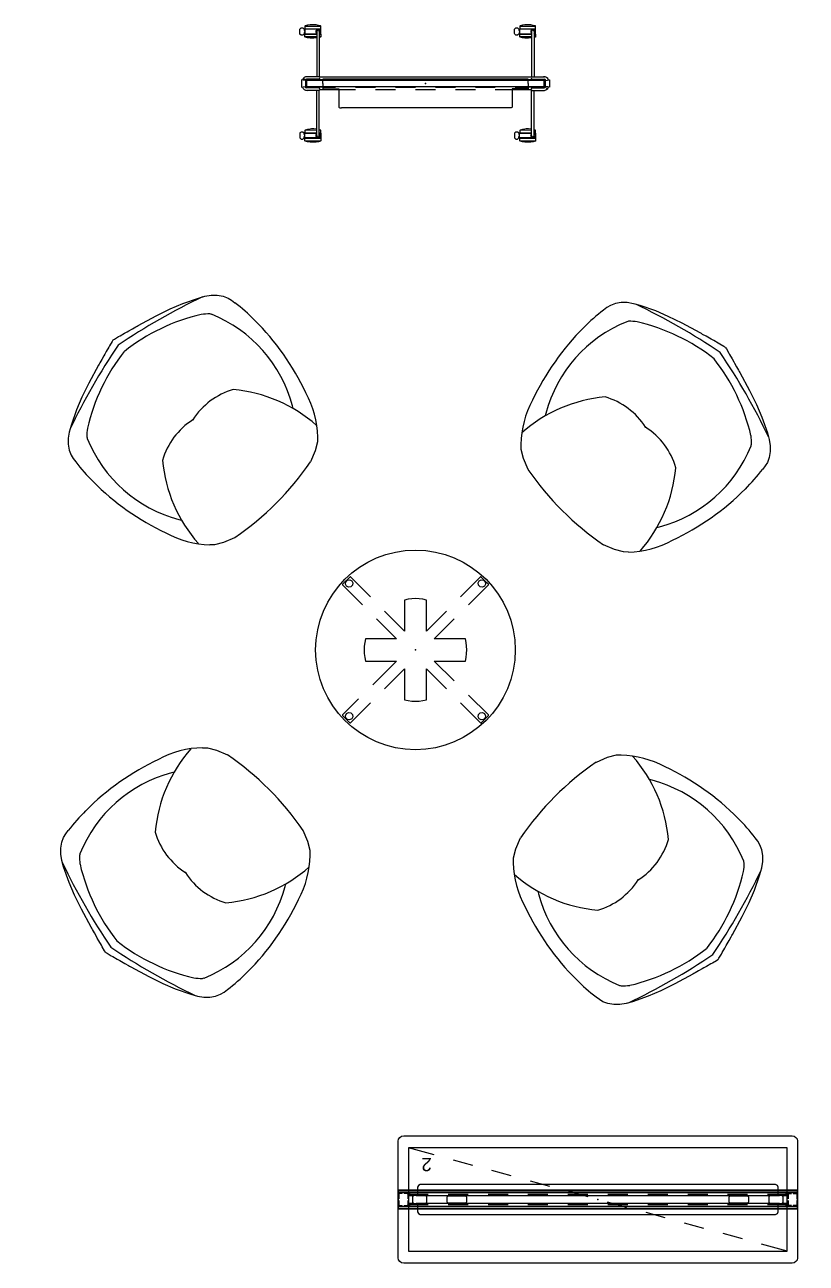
# Model space of a CAD drawing. Header units: inches. Extents: x 0 to 1034, y 3 to 471.
# Drawn here: x 677.1 to 794.6, y 2.8 to 188.9 of the extents above; entities that cross this region are included whole.
import ezdxf

# ---------------------------------------------------------------- set-up
doc = ezdxf.new("R2010")
doc.units = ezdxf.units.IN
doc.header["$MEASUREMENT"] = 0
for name, color, linetype in [('PHWALL', 7, 'Continuous'), ('SEAT', 5, 'Continuous'), ('STORAGE', 4, 'Continuous'), ('TABLE', 6, 'Continuous'), ('TERRITORY', 5, 'Continuous'), ('TILE', 3, 'Continuous')]:
    doc.layers.add(name, color=color, linetype=linetype)
doc.styles.get("Standard").update_dxf_attribs({"font": 'arial.ttf'})

# ---------------------------------------------------------------- blocks, each defined once
blk = doc.blocks.new('udt4cs_30ws_0p')
at = {"layer": 'TABLE'}
for p, q in [((-0.81, 14.71), (-0.84, 14.66)), ((-0.84, 14.66), (-0.83, 10.42)), ((-0.76, 14.73), (-0.81, 14.71)), ((0.46, 14.73), (-0.76, 14.73)), ((-0.55, 14.1), (-0.44, 14.43)), ((-0.44, 13.78), (-0.55, 14.1)), ((-0.44, 14.43), (-0.17, 14.63)), ((-0.17, 13.58), (-0.44, 13.78)), ((-0.17, 14.63), (0.17, 14.63)), ((0.17, 13.58), (-0.17, 13.58)), ((0.17, 14.63), (0.45, 14.43)), ((0.45, 13.78), (0.17, 13.58)), ((0.45, 14.43), (0.55, 14.1)), ((0.55, 14.1), (0.45, 13.78)), ((0.76, 14.73), (0.46, 14.73)), ((0.82, 14.71), (0.76, 14.73)), ((0.84, 14.66), (0.82, 14.71)), ((0.83, 10.42), (0.84, 14.66)), ((-5.04, 5.83), (-5.45, 5.45)), ((-4.6, 6.18), (-5.04, 5.83)), ((-4.12, 6.48), (-4.6, 6.18)), ((-0.82, 3.18), (-4.12, 6.48)), ((-0.83, 7.42), (-0.82, 3.18)), ((0.82, 3.18), (0.83, 7.42)), ((4.12, 6.48), (0.82, 3.18)), ((4.6, 6.18), (4.12, 6.48)), ((5.04, 5.83), (4.6, 6.18)), ((5.45, 5.45), (5.04, 5.83)), ((-6.18, 4.6), (-6.48, 4.12)), ((-6.48, 4.12), (-3.18, 0.82)), ((-5.83, 5.04), (-6.18, 4.6)), ((-5.45, 5.45), (-5.83, 5.04)), ((3.18, 0.82), (6.48, 4.12)), ((5.83, 5.04), (5.45, 5.45)), ((6.18, 4.59), (5.83, 5.04)), ((6.48, 4.12), (6.18, 4.59)), ((-14.71, 0.82), (-14.73, 0.76)), ((-14.73, 0.76), (-14.73, -0.76)), ((-14.66, 0.84), (-14.71, 0.82)), ((-10.42, 0.83), (-14.66, 0.84)), ((-14.63, 0.17), (-14.43, 0.45)), ((-14.62, -0.17), (-14.63, 0.17)), ((-14.43, 0.45), (-14.1, 0.55)), ((-14.1, 0.55), (-13.78, 0.45)), ((-13.78, 0.45), (-13.58, 0.17)), ((-13.58, 0.17), (-13.58, -0.17)), ((-3.18, 0.82), (-7.42, 0.83)), ((7.42, 0.83), (3.18, 0.82)), ((14.66, 0.84), (10.42, 0.83)), ((13.58, 0.17), (13.78, 0.44)), ((13.58, -0.17), (13.58, 0.17)), ((13.78, 0.44), (14.1, 0.55)), ((14.1, 0.55), (14.43, 0.44)), ((14.43, 0.44), (14.62, 0.17)), ((14.62, 0.17), (14.63, -0.17)), ((14.71, 0.81), (14.66, 0.84)), ((14.73, 0.76), (14.71, 0.81)), ((14.73, -0.76), (14.73, 0.76)), ((-14.73, -0.76), (-14.71, -0.81)), ((-14.71, -0.81), (-14.66, -0.84)), ((-14.66, -0.84), (-10.42, -0.83)), ((-14.43, -0.44), (-14.62, -0.17)), ((-14.1, -0.55), (-14.43, -0.44)), ((-13.78, -0.44), (-14.1, -0.55)), ((-13.58, -0.17), (-13.78, -0.44)), ((-7.42, -0.83), (-3.18, -0.82)), ((-3.18, -0.82), (-6.48, -4.12)), ((3.18, -0.82), (7.42, -0.83)), ((6.48, -4.12), (3.18, -0.82)), ((10.42, -0.83), (14.66, -0.84)), ((13.78, -0.45), (13.58, -0.17)), ((14.1, -0.55), (13.78, -0.45)), ((14.43, -0.45), (14.1, -0.55)), ((14.63, -0.17), (14.43, -0.45)), ((14.66, -0.84), (14.71, -0.82)), ((14.71, -0.82), (14.73, -0.76)), ((-4.12, -6.48), (-0.82, -3.18)), ((-0.82, -3.18), (-0.83, -4.85)), ((0.83, -7.42), (0.82, -3.18)), ((0.82, -3.18), (4.12, -6.48)), ((-6.48, -4.12), (-6.18, -4.6)), ((-6.18, -4.6), (-5.83, -5.04)), ((-5.83, -5.04), (-5.45, -5.45)), ((-5.45, -5.45), (-5.04, -5.83)), ((-0.83, -4.85), (-0.83, -8.25)), ((5.04, -5.83), (5.45, -5.45)), ((5.45, -5.45), (5.83, -5.04)), ((5.83, -5.04), (6.48, -4.12)), ((-5.04, -5.83), (-4.6, -6.18)), ((-4.6, -6.18), (-4.12, -6.48)), ((4.12, -6.48), (4.6, -6.18)), ((4.6, -6.18), (5.04, -5.83)), ((0.84, -14.66), (0.83, -10.42)), ((-0.83, -11.25), (-0.84, -14.66)), ((-0.84, -14.66), (-0.82, -14.71)), ((-0.82, -14.71), (-0.76, -14.73)), ((-0.76, -14.73), (0.76, -14.73)), ((-0.55, -14.1), (-0.45, -13.78)), ((-0.45, -14.43), (-0.55, -14.1)), ((-0.45, -13.78), (-0.17, -13.58)), ((-0.17, -14.62), (-0.45, -14.43)), ((-0.17, -13.58), (0.17, -13.58)), ((0.17, -14.62), (-0.17, -14.62)), ((0.17, -13.58), (0.44, -13.78)), ((0.44, -14.43), (0.17, -14.62)), ((0.44, -13.78), (0.55, -14.1)), ((0.55, -14.1), (0.44, -14.43)), ((0.76, -14.73), (0.81, -14.71)), ((0.81, -14.71), (0.84, -14.66))]:
    blk.add_line(p, q, dxfattribs=at)
blk.add_circle((0, 0), 15, dxfattribs=at)
blk.add_point((0, 0), dxfattribs=at)
blk = doc.blocks.new('3uch04_0p')
at = {"layer": 'SEAT'}
for p, q in [((-9.2, 16.68), (-8.59, 16.83)), ((-8.59, 16.83), (-7.97, 16.92)), ((-11.83, 14.42), (-11.28, 15.21)), ((-11.28, 15.21), (-10.67, 15.84)), ((-10.67, 15.84), (-9.92, 16.34)), ((-9.92, 16.34), (-9.2, 16.68)), ((-13.43, 11.28), (-12.35, 13.53)), ((-12.35, 13.53), (-11.83, 14.42)), ((-14.18, 9.38), (-13.43, 11.28)), ((15.09, 11.44), (15.58, 10.9)), ((-14.94, 7.16), (-14.18, 9.38)), ((15.58, 10.9), (16.29, 9.71)), ((16.29, 9.71), (16.97, 8.02)), ((-15.82, 4.21), (-14.94, 7.16)), ((-16.09, 3.24), (-15.93, 3.8)), ((-15.93, 3.8), (-15.87, 4.02)), ((-15.87, 4.02), (-15.82, 4.21)), ((-16.65, 1.2), (-16.45, 1.95)), ((-16.45, 1.95), (-16.32, 2.4)), ((-16.32, 2.4), (-16.26, 2.65)), ((-16.26, 2.65), (-16.09, 3.24)), ((-16.96, 0.04), (-16.9, 0.27)), ((-16.95, 0.02), (-16.96, 0.04)), ((-16.95, 0.02), (-16.96, 0)), ((-16.95, -0.02), (-16.96, 0)), ((-16.9, 0.27), (-16.72, 0.96)), ((-16.72, 0.96), (-16.65, 1.2)), ((-16.95, -0.02), (-16.96, -0.04)), ((-16.96, -0.04), (-16.9, -0.27)), ((-16.9, -0.27), (-16.72, -0.96)), ((-16.72, -0.96), (-16.65, -1.2)), ((-16.65, -1.2), (-16.45, -1.95)), ((-16.45, -1.95), (-16.32, -2.4)), ((-16.32, -2.4), (-16.26, -2.65)), ((-16.26, -2.65), (-16.09, -3.24)), ((-16.09, -3.24), (-15.93, -3.8)), ((-15.93, -3.8), (-15.87, -4.02)), ((-15.87, -4.02), (-15.82, -4.21)), ((-15.82, -4.21), (-14.94, -7.16)), ((-14.94, -7.16), (-14.18, -9.38)), ((16.29, -9.71), (16.97, -8.02)), ((-14.18, -9.38), (-13.43, -11.28)), ((15.09, -11.44), (15.58, -10.9)), ((15.58, -10.9), (16.29, -9.71)), ((-13.43, -11.28), (-12.35, -13.53)), ((-12.35, -13.53), (-11.83, -14.42)), ((-11.83, -14.42), (-11.28, -15.21)), ((-11.28, -15.21), (-10.67, -15.84)), ((-10.67, -15.84), (-9.92, -16.34)), ((-9.92, -16.34), (-9.2, -16.68)), ((-9.2, -16.68), (-8.59, -16.83)), ((-8.59, -16.83), (-7.97, -16.92))]:
    blk.add_line(p, q, dxfattribs=at)
for centre, radius, start, end in [((-4.03, -13.21), 30.38, 90, 97.4531), ((-4.11, -22.27), 39.44, 70.3462, 89.876), ((77.04, -17.73), 94.58, 160.3316, 169.1962), ((0.26, 3.59), 13.57, 135.6469, 141.2006), ((-2.69, 1.7), 13.22, 119.6291, 120.6965), ((-1.18, -5.7), 20.54, 59.8972, 113.0697), ((4.87, 0.62), 14.89, 46.6251, 73.2639), ((14.84, -3.52), 29.6, 148.1683, 173.1645), ((15.13, -9.28), 21.89, 93.6237, 129.8929), ((3.07, 2.12), 11.64, 56.7999, 58.6957), ((10.46, 2.33), 10.71, 151.0105, 192.5508), ((-26.45, 0), 44.16, 349.5389, 10.4611), ((77.04, 17.73), 94.58, 190.8038, 199.6684), ((14.84, 3.52), 29.6, 186.8355, 211.8317), ((10.46, -2.33), 10.71, 167.4492, 208.9895), ((15.13, 9.28), 21.89, 230.1071, 266.3763), ((0.26, -3.59), 13.57, 218.7994, 224.3531), ((-1.18, 5.7), 20.54, 246.9303, 300.1028), ((3.07, -2.12), 11.64, 301.3043, 303.2001), ((4.87, -0.62), 14.89, 286.7361, 313.3749), ((-2.69, -1.7), 13.22, 239.3035, 240.3709), ((-4.11, 22.27), 39.44, 270.124, 289.6538), ((-4.03, 13.21), 30.38, 262.5469, 270)]:
    blk.add_arc(centre, radius, start, end, dxfattribs=at)
blk.add_point((0, 0), dxfattribs=at)
blk = doc.blocks.new('phz100_75602_0p')
at = {"layer": 'PHWALL'}
for p, q in [((-29.93, 9.1), (-29.76, 9.34)), ((-29.76, 9.34), (-29.52, 9.5)), ((-29.52, 9.5), (-29.18, 9.58)), ((-29.18, 9.58), (29.18, 9.58)), ((29.18, 9.58), (29.49, 9.52)), ((29.49, 9.52), (29.76, 9.34)), ((29.76, 9.34), (29.95, 9.05)), ((-30, 8.76), (-29.93, 9.1)), ((-30, -8.76), (-30, 8.76)), ((29.95, 9.05), (30, 8.76)), ((30, 8.76), (30, -8.76)), ((-26.97, 2.12), (-27.09, 1.85)), ((-26.69, 2.24), (-26.97, 2.12)), ((26.69, 2.24), (-26.69, 2.24)), ((26.97, 2.12), (26.69, 2.24)), ((27.09, 1.85), (26.97, 2.12)), ((30, 1.35), (-30, 1.35)), ((30, 1.29), (-30, 1.29)), ((-30, 1.23), (-30, -1.23)), ((-30, 0.83), (-29.98, 0.92)), ((-30, 0.16), (-30, 0.83)), ((-29.98, 0.92), (-29.92, 0.98)), ((-29.92, 0.98), (-29.83, 1)), ((-29.92, 0.81), (-29.9, 0.88)), ((-29.92, 0.16), (-29.92, 0.81)), ((-29.9, 0.88), (-29.88, 0.9)), ((-29.88, 0.9), (-29.82, 0.92)), ((-29.83, 1), (-29.36, 1)), ((-29.82, 0.92), (-29.36, 0.92)), ((-29.09, 1), (-28.67, 1)), ((-29.09, 0.92), (-28.67, 0.92)), ((-28.67, 1), (-28.67, 0.92)), ((-28.58, 0.98), (-28.67, 1)), ((-28.62, 0.9), (-28.67, 0.92)), ((-28.6, 0.88), (-28.62, 0.9)), ((-28.58, 0.82), (-28.6, 0.88)), ((-28.52, 0.92), (-28.58, 0.98)), ((-28.58, 0.16), (-28.58, 0.82)), ((-25.5, 0.73), (-28.58, 0.73)), ((-28.58, 0.67), (-25.5, 0.67)), ((-28.5, 0.83), (-28.52, 0.92)), ((-28.5, 0.16), (-28.5, 0.83)), ((-27.8, 0.43), (-27.74, 0.57)), ((-27.8, -0.43), (-27.8, 0.43)), ((-27.74, 0.57), (-27.6, 0.63)), ((-27.6, 0.63), (-25.94, 0.63)), ((-27.09, 1.85), (-27.09, 1.13)), ((-27.09, 1.07), (-27.09, 0.73)), ((-25.94, 0.63), (-25.81, 0.57)), ((-25.81, 0.57), (-25.75, 0.43)), ((-25.75, 0.43), (-25.75, -0.43)), ((-22.63, 0.44), (-22.69, 0.3)), ((-22.69, 0.3), (-22.69, -0.3)), ((-22.49, 0.5), (-22.63, 0.44)), ((-19.5, 0.73), (-22.5, 0.73)), ((-22.5, 0.67), (-19.5, 0.67)), ((-19.88, 0.5), (-22.49, 0.5)), ((-19.74, 0.44), (-19.88, 0.5)), ((-19.69, 0.3), (-19.74, 0.44)), ((-19.69, -0.3), (-19.69, 0.3)), ((-13.5, 0.73), (-16.5, 0.73)), ((-16.5, 0.67), (-13.5, 0.67)), ((-7.5, 0.73), (-10.5, 0.73)), ((-10.5, 0.67), (-7.5, 0.67)), ((-1.5, 0.73), (-4.5, 0.73)), ((-4.5, 0.67), (-1.5, 0.67)), ((4.5, 0.73), (1.5, 0.73)), ((1.5, 0.67), (4.5, 0.67)), ((10.5, 0.73), (7.5, 0.73)), ((7.5, 0.67), (10.5, 0.67)), ((16.5, 0.73), (13.5, 0.73)), ((13.5, 0.67), (16.5, 0.67)), ((22.5, 0.73), (19.5, 0.73)), ((19.5, 0.67), (22.5, 0.67)), ((19.74, 0.44), (19.69, 0.3)), ((19.69, 0.3), (19.69, -0.3)), ((19.88, 0.5), (19.74, 0.44)), ((22.49, 0.5), (19.88, 0.5)), ((22.63, 0.44), (22.49, 0.5)), ((22.69, 0.3), (22.63, 0.44)), ((22.69, -0.3), (22.69, 0.3)), ((28.58, 0.73), (25.5, 0.73)), ((25.5, 0.67), (28.58, 0.67)), ((25.75, 0.43), (25.81, 0.57)), ((25.75, -0.43), (25.75, 0.43)), ((25.81, 0.57), (25.94, 0.63)), ((25.94, 0.63), (27.6, 0.63)), ((27.09, 1.13), (27.09, 1.85)), ((27.09, 0.73), (27.09, 1.07)), ((27.6, 0.63), (27.74, 0.57)), ((27.74, 0.57), (27.8, 0.43)), ((27.8, 0.43), (27.8, -0.43)), ((28.5, 0.83), (28.52, 0.92)), ((28.5, 0.16), (28.5, 0.83)), ((28.52, 0.92), (28.58, 0.98)), ((28.58, 0.98), (28.67, 1)), ((28.58, 0.82), (28.6, 0.88)), ((28.58, 0.16), (28.58, 0.82)), ((28.6, 0.88), (28.62, 0.9)), ((28.62, 0.9), (28.67, 0.92)), ((28.67, 1), (28.67, 0.92)), ((29.13, 1), (28.67, 1)), ((29.13, 0.92), (28.67, 0.92)), ((29.83, 1), (29.4, 1)), ((29.82, 0.92), (29.4, 0.92)), ((29.88, 0.9), (29.82, 0.92)), ((29.92, 0.98), (29.83, 1)), ((29.9, 0.88), (29.88, 0.9)), ((29.92, 0.81), (29.9, 0.88)), ((29.98, 0.92), (29.92, 0.98)), ((29.92, 0.16), (29.92, 0.81)), ((30, 0.83), (29.98, 0.92)), ((30, 0.16), (30, 1.23)), ((30, -0.83), (30, 0.83)), ((-30, -0.83), (-30, -0.12)), ((-29.98, -0.92), (-30, -0.83)), ((30, -1.29), (-30, -1.29)), ((30, -1.35), (-30, -1.35)), ((-29.92, -0.98), (-29.98, -0.92)), ((-29.92, -0.81), (-29.92, -0.12)), ((-29.9, -0.88), (-29.92, -0.81)), ((-29.83, -1), (-29.92, -0.98)), ((-29.88, -0.9), (-29.9, -0.88)), ((-29.82, -0.92), (-29.88, -0.9)), ((-29.36, -1), (-29.83, -1)), ((-29.36, -0.92), (-29.82, -0.92)), ((-28.67, -0.92), (-29.09, -0.92)), ((-28.67, -1), (-29.09, -1)), ((-28.67, -0.92), (-28.62, -0.9)), ((-28.67, -0.92), (-28.67, -1)), ((-28.67, -1), (-28.58, -0.98)), ((-28.62, -0.9), (-28.6, -0.88)), ((-28.6, -0.88), (-28.58, -0.82)), ((-28.58, -0.82), (-28.58, -0.12)), ((-25.5, -0.67), (-28.58, -0.67)), ((-28.58, -0.73), (-25.5, -0.73)), ((-28.58, -0.98), (-28.52, -0.92)), ((-28.52, -0.92), (-28.5, -0.83)), ((-28.5, -0.83), (-28.5, -0.12)), ((-27.74, -0.57), (-27.8, -0.43)), ((-27.6, -0.63), (-27.74, -0.57)), ((-25.94, -0.63), (-27.6, -0.63)), ((-27.09, -0.73), (-27.09, -1.07)), ((-27.09, -1.13), (-27.09, -1.85)), ((-27.09, -1.85), (-26.97, -2.12)), ((-25.81, -0.57), (-25.94, -0.63)), ((-25.75, -0.43), (-25.81, -0.57)), ((-22.69, -0.3), (-22.63, -0.44)), ((-22.63, -0.44), (-22.49, -0.5)), ((-19.5, -0.67), (-22.5, -0.67)), ((-22.5, -0.73), (-19.5, -0.73)), ((-22.49, -0.5), (-19.88, -0.5)), ((-19.88, -0.5), (-19.74, -0.44)), ((-19.74, -0.44), (-19.69, -0.3)), ((-13.5, -0.67), (-16.5, -0.67)), ((-16.5, -0.73), (-13.5, -0.73)), ((-7.5, -0.67), (-10.5, -0.67)), ((-10.5, -0.73), (-7.5, -0.73)), ((-1.5, -0.67), (-4.5, -0.67)), ((-4.5, -0.73), (-1.5, -0.73)), ((4.5, -0.67), (1.5, -0.67)), ((1.5, -0.73), (4.5, -0.73)), ((10.5, -0.67), (7.5, -0.67)), ((7.5, -0.73), (10.5, -0.73)), ((16.5, -0.67), (13.5, -0.67)), ((13.5, -0.73), (16.5, -0.73)), ((22.5, -0.67), (19.5, -0.67)), ((19.5, -0.73), (22.5, -0.73)), ((19.69, -0.3), (19.74, -0.44)), ((19.74, -0.44), (19.88, -0.5)), ((19.88, -0.5), (22.49, -0.5)), ((22.49, -0.5), (22.63, -0.44)), ((22.63, -0.44), (22.69, -0.3)), ((28.58, -0.67), (25.5, -0.67)), ((25.5, -0.73), (28.58, -0.73)), ((25.81, -0.57), (25.75, -0.43)), ((25.94, -0.63), (25.81, -0.57)), ((27.6, -0.63), (25.94, -0.63)), ((26.97, -2.12), (27.09, -1.85)), ((27.09, -1.07), (27.09, -0.73)), ((27.09, -1.85), (27.09, -1.13)), ((27.74, -0.57), (27.6, -0.63)), ((27.8, -0.43), (27.74, -0.57)), ((28.5, -0.83), (28.5, -0.12)), ((28.52, -0.92), (28.5, -0.83)), ((28.58, -0.98), (28.52, -0.92)), ((28.58, -0.82), (28.58, -0.12)), ((28.6, -0.88), (28.58, -0.82)), ((28.67, -1), (28.58, -0.98)), ((28.62, -0.9), (28.6, -0.88)), ((28.67, -0.92), (28.62, -0.9)), ((28.67, -0.92), (28.67, -1)), ((28.67, -0.92), (29.13, -0.92)), ((28.67, -1), (29.13, -1)), ((29.4, -0.92), (29.82, -0.92)), ((29.4, -1), (29.83, -1)), ((29.82, -0.92), (29.88, -0.9)), ((29.83, -1), (29.92, -0.98)), ((29.88, -0.9), (29.9, -0.88)), ((29.9, -0.88), (29.92, -0.81)), ((29.92, -0.81), (29.92, -0.12)), ((29.92, -0.98), (29.98, -0.92)), ((29.98, -0.92), (30, -0.83)), ((30, -1.23), (30, -0.12)), ((-26.97, -2.12), (-26.69, -2.24)), ((-26.69, -2.24), (26.69, -2.24)), ((26.69, -2.24), (26.97, -2.12)), ((-29.93, -9.1), (-30, -8.76)), ((-29.76, -9.34), (-29.93, -9.1)), ((29.95, -9.05), (29.76, -9.34)), ((30, -8.76), (29.95, -9.05)), ((-29.52, -9.5), (-29.76, -9.34)), ((-29.18, -9.58), (-29.52, -9.5)), ((29.18, -9.58), (-29.18, -9.58)), ((29.49, -9.52), (29.18, -9.58)), ((29.76, -9.34), (29.49, -9.52))]:
    blk.add_line(p, q, dxfattribs=at)
blk.add_point((0, 0), dxfattribs=at)
blk = doc.blocks.new('phz130_3560m_0p')
at = {"layer": 'TILE'}
for p, q in [((-29.97, -1.44), (-29.97, -1)), ((-29.97, -1), (29.97, -1)), ((29.97, -1.44), (-29.97, -1.44)), ((-28.45, -0.83), (-28.46, -0.86)), ((-28.46, -0.86), (-28.46, -0.92)), ((-28.46, -0.92), (-28.3, -0.92)), ((-28.36, -0.74), (-28.45, -0.83)), ((-28.34, -0.71), (-28.36, -0.74)), ((-27.67, -0.61), (-28.34, -0.61)), ((-28.34, -0.61), (-28.34, -0.71)), ((-28.3, -0.92), (-28.27, -0.97)), ((-28.27, -0.97), (-28.27, -1)), ((-27.67, -0.78), (-27.67, -0.61)), ((-27.64, -0.82), (-27.67, -0.78)), ((-27.32, -0.82), (-27.64, -0.82)), ((-27.28, -0.78), (-27.32, -0.82)), ((27.28, -0.61), (-27.28, -0.61)), ((-27.28, -0.61), (-27.28, -0.78)), ((27.28, -0.78), (27.28, -0.61)), ((27.32, -0.82), (27.28, -0.78)), ((27.64, -0.82), (27.32, -0.82)), ((27.68, -0.78), (27.64, -0.82)), ((28.34, -0.61), (27.68, -0.61)), ((27.68, -0.61), (27.68, -0.78)), ((28.27, -0.97), (28.3, -0.92)), ((28.27, -1), (28.27, -0.97)), ((28.3, -0.92), (28.46, -0.92)), ((28.34, -0.71), (28.34, -0.61)), ((28.36, -0.74), (28.34, -0.71)), ((28.45, -0.83), (28.36, -0.74)), ((28.46, -0.86), (28.45, -0.83)), ((28.46, -0.92), (28.46, -0.86)), ((29.97, -1), (29.97, -1.44))]:
    blk.add_line(p, q, dxfattribs=at)
blk.add_point((0, 0), dxfattribs=at)
blk = doc.blocks.new('phz130_3560r_0p')
at = {"layer": 'TILE'}
for p, q in [((-29.97, -1.44), (-29.97, -1)), ((-29.97, -1), (29.97, -1)), ((29.97, -1.44), (-29.97, -1.44)), ((-28.45, -0.83), (-28.46, -0.86)), ((-28.46, -0.86), (-28.46, -0.92)), ((-28.46, -0.92), (-28.3, -0.92)), ((-28.36, -0.74), (-28.45, -0.83)), ((-28.34, -0.71), (-28.36, -0.74)), ((-27.67, -0.61), (-28.34, -0.61)), ((-28.34, -0.61), (-28.34, -0.71)), ((-28.3, -0.92), (-28.27, -0.97)), ((-28.27, -0.97), (-28.27, -1)), ((-27.67, -0.78), (-27.67, -0.61)), ((-27.64, -0.82), (-27.67, -0.78)), ((-27.32, -0.82), (-27.64, -0.82)), ((-27.28, -0.78), (-27.32, -0.82)), ((27.28, -0.61), (-27.28, -0.61)), ((-27.28, -0.61), (-27.28, -0.78)), ((27.28, -0.78), (27.28, -0.61)), ((27.32, -0.82), (27.28, -0.78)), ((27.64, -0.82), (27.32, -0.82)), ((27.68, -0.78), (27.64, -0.82)), ((28.34, -0.61), (27.68, -0.61)), ((27.68, -0.61), (27.68, -0.78)), ((28.27, -0.97), (28.3, -0.92)), ((28.27, -1), (28.27, -0.97)), ((28.3, -0.92), (28.46, -0.92)), ((28.34, -0.71), (28.34, -0.61)), ((28.36, -0.74), (28.34, -0.71)), ((28.45, -0.83), (28.36, -0.74)), ((28.46, -0.86), (28.45, -0.83)), ((28.46, -0.92), (28.46, -0.86)), ((29.97, -1), (29.97, -1.44))]:
    blk.add_line(p, q, dxfattribs=at)
blk.add_point((0, 0), dxfattribs=at)
blk = doc.blocks.new('phz150_60l_0p')
at = {"layer": 'STORAGE'}
for p, q in [((28.46, 7.76), (-28.46, 7.76)), ((-28.46, 7.76), (-28.46, -7.76)), ((-28.46, 7.76), (-24.6, 6.7)), ((28.46, -7.76), (28.46, 7.76)), ((-21.71, 5.92), (-18.81, 5.13)), ((-15.92, 4.34), (-13.03, 3.55)), ((-10.13, 2.76), (-7.24, 1.97)), ((-4.34, 1.18), (-1.45, 0.39)), ((1.45, -0.39), (4.34, -1.18)), ((7.24, -1.97), (10.13, -2.76)), ((13.03, -3.55), (15.92, -4.34)), ((18.81, -5.13), (21.71, -5.92)), ((24.6, -6.7), (28.46, -7.76)), ((-28.46, -7.76), (28.46, -7.76))]:
    blk.add_line(p, q, dxfattribs=at)
blk.add_point((0, 0), dxfattribs=at)
blk.add_text('2', height=2, dxfattribs=at).set_placement((24.96, -6.26))
blk = doc.blocks.new('phz200_36_0p')
at = {"layer": 'TERRITORY'}
for p, q in [((-18.89, 8.15), (-18.68, 8.37)), ((-18.89, 7.51), (-18.89, 8.15)), ((-18.87, 7.42), (-18.89, 7.51)), ((-18.68, 8.37), (-18.44, 8.37)), ((-18.44, 8.37), (-18.23, 8.17)), ((-18.22, 7.47), (-18.43, 7.29)), ((-18.23, 8.17), (-18.23, 7.98)), ((-18.23, 7.98), (-18.13, 7.98)), ((-18.13, 7.66), (-18.22, 7.66)), ((-18.22, 7.66), (-18.22, 7.47)), ((-15.73, 8.17), (-18.12, 8.17)), ((-18.12, 8.17), (-18.12, 7.47)), ((-18.12, 7.47), (-16.33, 7.47)), ((-18.06, 8.66), (-18.11, 8.61)), ((-18.11, 8.61), (-18.11, 8.22)), ((-18.11, 8.61), (-15.73, 8.61)), ((-18.11, 8.22), (-15.73, 8.22)), ((-17.7, 8.76), (-18.06, 8.66)), ((-17.33, 8.81), (-17.7, 8.76)), ((-17.13, 8.83), (-17.33, 8.81)), ((-16.78, 8.83), (-17.13, 8.83)), ((-16.41, 8.8), (-16.78, 8.83)), ((-16.07, 8.74), (-16.41, 8.8)), ((-16.33, 7.83), (-16.33, 1.03)), ((-15.76, 8.66), (-16.07, 8.74)), ((-15.96, 7.83), (-15.96, 1.03)), ((-15.96, 7.47), (-15.73, 7.47)), ((-15.73, 8.61), (-15.76, 8.66)), ((-15.73, 8.22), (-15.73, 8.61)), ((-15.73, 7.47), (-15.73, 8.17)), ((13.38, 7.51), (13.39, 8.15)), ((13.41, 7.42), (13.38, 7.51)), ((13.39, 8.15), (13.59, 8.37)), ((13.59, 8.37), (13.83, 8.37)), ((13.83, 8.37), (14.05, 8.17)), ((14.06, 7.47), (13.84, 7.29)), ((14.05, 8.17), (14.05, 7.98)), ((14.05, 7.98), (14.15, 7.98)), ((14.15, 7.66), (14.06, 7.66)), ((14.06, 7.66), (14.06, 7.47)), ((16.55, 8.17), (14.15, 8.17)), ((14.15, 8.17), (14.15, 7.47)), ((14.15, 7.47), (15.94, 7.47)), ((14.22, 8.66), (14.17, 8.61)), ((14.17, 8.61), (14.17, 8.22)), ((14.17, 8.61), (16.54, 8.61)), ((14.17, 8.22), (16.55, 8.22)), ((14.57, 8.76), (14.22, 8.66)), ((14.94, 8.81), (14.57, 8.76)), ((15.14, 8.83), (14.94, 8.81)), ((15.5, 8.83), (15.14, 8.83)), ((15.86, 8.8), (15.5, 8.83)), ((16.2, 8.74), (15.86, 8.8)), ((15.94, 7.83), (15.94, 1)), ((16.52, 8.66), (16.2, 8.74)), ((16.32, 7.83), (16.32, 1.03)), ((16.32, 7.47), (16.55, 7.47)), ((16.54, 8.61), (16.52, 8.66)), ((16.55, 8.22), (16.54, 8.61)), ((16.55, 7.47), (16.55, 8.17)), ((-18.68, 7.29), (-18.87, 7.42)), ((-18.43, 7.29), (-18.68, 7.29)), ((-18.11, 7.04), (-18.11, 7.43)), ((-18.11, 7.43), (-16.33, 7.43)), ((-18.06, 6.99), (-18.11, 7.04)), ((-16.33, 7.03), (-18.11, 7.04)), ((-17.7, 6.89), (-18.06, 6.99)), ((-17.33, 6.84), (-17.7, 6.89)), ((-17.13, 6.82), (-17.33, 6.84)), ((-16.78, 6.82), (-17.13, 6.82)), ((-16.41, 6.85), (-16.78, 6.82)), ((-16.33, 6.86), (-16.41, 6.85)), ((-15.96, 7.43), (-15.73, 7.43)), ((-15.73, 7.03), (-15.96, 7.03)), ((-15.76, 6.99), (-15.96, 6.94)), ((-15.73, 7.03), (-15.76, 6.99)), ((-15.73, 7.43), (-15.73, 7.03)), ((13.59, 7.29), (13.41, 7.42)), ((13.84, 7.29), (13.59, 7.29)), ((14.17, 7.04), (14.17, 7.43)), ((14.17, 7.43), (15.94, 7.43)), ((14.22, 6.99), (14.17, 7.04)), ((15.94, 7.03), (14.17, 7.04)), ((14.57, 6.89), (14.22, 6.99)), ((14.94, 6.84), (14.57, 6.89)), ((15.14, 6.82), (14.94, 6.84)), ((15.5, 6.82), (15.14, 6.82)), ((15.86, 6.85), (15.5, 6.82)), ((15.94, 6.86), (15.86, 6.85)), ((16.32, 7.43), (16.55, 7.43)), ((16.54, 7.03), (16.32, 7.03)), ((16.52, 6.99), (16.32, 6.94)), ((16.54, 7.03), (16.52, 6.99)), ((16.55, 7.43), (16.54, 7.03)), ((-18.63, 0.55), (-18.62, 0.56)), ((-18.62, 0.55), (-18.63, 0.55)), ((-18.63, 0.55), (-18.63, 0.54)), ((-18.63, 0.54), (-18.63, 0.55)), ((-18.63, 0.54), (-18.63, -0.54)), ((-18.61, 0.56), (-18.62, 0.55)), ((-17.84, 0.41), (-18.61, 0.56)), ((-16.05, 1.03), (-17.89, 1.03)), ((-16.05, 0.66), (-17.85, 0.65)), ((-17.83, 0.48), (-17.84, 0.46)), ((-17.84, 0.46), (-17.84, 0.44)), ((-17.84, 0.41), (-17.84, 0.44)), ((-17.84, -0.44), (-17.84, 0.41)), ((-17.8, 0.5), (-17.83, 0.48)), ((-17.56, 0.55), (-17.8, 0.5)), ((-17.54, 0.56), (-17.56, 0.55)), ((-17.54, 0.65), (-17.54, 0.57)), ((-17.54, 0.57), (-17.54, 0.56)), ((-16.23, 0.66), (-16.23, 0.56)), ((-15.44, 0.56), (-16.23, 0.56)), ((15.89, 0.95), (-15.89, 0.95)), ((-15.44, 0.64), (-15.42, 0.67)), ((-15.44, 0.61), (-15.44, 0.64)), ((-15.44, 0), (-15.44, 0.61)), ((-15.44, 0.56), (-13.5, 0.56)), ((-15.44, 0), (-15.44, -0.72)), ((-15.42, 0.67), (-15.39, 0.68)), ((-15.39, 0.68), (-15.36, 0.69)), ((-15.36, 0.69), (15.36, 0.69)), ((-10.5, 0.56), (-7.5, 0.56)), ((-4.5, 0.56), (-1.5, 0.56)), ((1.5, 0.56), (4.5, 0.56)), ((7.5, 0.56), (10.5, 0.56)), ((13.5, 0.56), (15.44, 0.56)), ((15.39, 0.68), (15.36, 0.69)), ((15.42, 0.67), (15.39, 0.68)), ((15.44, 0.64), (15.42, 0.67)), ((15.44, 0.61), (15.44, 0.64)), ((15.44, 0), (15.44, 0.61)), ((16.23, 0.56), (15.44, 0.56)), ((15.44, 0), (15.44, -0.72)), ((16.05, 1.03), (17.89, 1.03)), ((16.05, 0.66), (17.85, 0.65)), ((16.23, 0.66), (16.23, 0.56)), ((17.54, 0.65), (17.54, 0.57)), ((17.54, 0.57), (17.54, 0.56)), ((17.54, 0.56), (17.56, 0.55)), ((17.56, 0.55), (17.8, 0.5)), ((17.8, 0.5), (17.83, 0.48)), ((17.83, 0.48), (17.84, 0.46)), ((17.84, 0.41), (18.61, 0.56)), ((17.84, 0.46), (17.84, 0.44)), ((17.84, 0.41), (17.84, 0.44)), ((17.84, -0.44), (17.84, 0.41)), ((18.61, 0.56), (18.62, 0.55)), ((18.63, 0.55), (18.62, 0.56)), ((18.62, 0.55), (18.63, 0.55)), ((18.63, 0.55), (18.63, 0.54)), ((18.63, 0.54), (18.63, 0.55)), ((18.63, 0.54), (18.63, -0.54)), ((-18.63, -0.54), (-18.63, -0.55)), ((-18.63, -0.55), (-18.62, -0.56)), ((-18.62, -0.56), (-17.84, -0.41)), ((-16.05, -1.03), (-17.89, -1.03)), ((-16.05, -0.66), (-17.85, -0.65)), ((-17.84, -0.46), (-17.84, -0.44)), ((-17.83, -0.48), (-17.84, -0.46)), ((-17.8, -0.5), (-17.83, -0.48)), ((-17.56, -0.55), (-17.8, -0.5)), ((-17.54, -0.56), (-17.56, -0.55)), ((-17.54, -0.57), (-17.54, -0.56)), ((-17.54, -0.65), (-17.54, -0.57)), ((-16.33, -7.83), (-16.33, -1.03)), ((-15.44, -0.56), (-16.23, -0.56)), ((-16.23, -0.66), (-16.23, -0.56)), ((-15.96, -7.83), (-15.96, -1.03)), ((-13.01, -0.95), (-15.89, -0.95)), ((-15.44, -0.56), (-13.5, -0.56)), ((-15.44, -0.72), (-15.44, -0.75)), ((-15.44, -0.75), (-15.42, -0.78)), ((-15.42, -0.78), (-15.39, -0.79)), ((-15.39, -0.79), (-15.36, -0.8)), ((-15.36, -0.8), (-13.01, -0.8)), ((-13.01, -0.8), (-13.01, -3.55)), ((-10.5, -0.95), (-13.01, -0.95)), ((-10.5, -0.56), (-7.5, -0.56)), ((-4.5, -0.95), (-7.5, -0.95)), ((-4.5, -0.56), (-1.5, -0.56)), ((1.5, -0.95), (-1.5, -0.95)), ((1.5, -0.56), (4.5, -0.56)), ((7.5, -0.95), (4.5, -0.95)), ((7.5, -0.56), (10.5, -0.56)), ((13.01, -0.95), (10.5, -0.95)), ((15.36, -0.8), (13.01, -0.8)), ((13.01, -0.8), (13.01, -3.55)), ((15.89, -0.95), (13.01, -0.95)), ((13.5, -0.56), (15.44, -0.56)), ((15.39, -0.79), (15.36, -0.8)), ((15.42, -0.78), (15.39, -0.79)), ((15.44, -0.75), (15.42, -0.78)), ((16.23, -0.56), (15.44, -0.56)), ((15.44, -0.72), (15.44, -0.75)), ((15.94, -7.83), (15.94, -1)), ((16.05, -0.66), (17.85, -0.65)), ((16.05, -1.03), (17.89, -1.03)), ((16.23, -0.66), (16.23, -0.56)), ((16.32, -7.83), (16.32, -1.03)), ((17.54, -0.56), (17.56, -0.55)), ((17.54, -0.57), (17.54, -0.56)), ((17.54, -0.65), (17.54, -0.57)), ((17.56, -0.55), (17.8, -0.5)), ((17.8, -0.5), (17.83, -0.48)), ((17.83, -0.48), (17.84, -0.46)), ((18.62, -0.56), (17.84, -0.41)), ((17.84, -0.46), (17.84, -0.44)), ((18.63, -0.55), (18.62, -0.56)), ((18.63, -0.54), (18.63, -0.55)), ((-13.01, -3.55), (-12.98, -3.59)), ((-12.98, -3.59), (-12.89, -3.63)), ((-12.89, -3.63), (-12.76, -3.65)), ((-12.76, -3.65), (-12.61, -3.66)), ((12.61, -3.66), (-12.61, -3.66)), ((12.76, -3.65), (12.61, -3.66)), ((12.89, -3.63), (12.76, -3.65)), ((12.98, -3.59), (12.89, -3.63)), ((13.01, -3.55), (12.98, -3.59)), ((-18.87, -7.42), (-18.89, -7.51)), ((-18.68, -7.29), (-18.87, -7.42)), ((-18.43, -7.29), (-18.68, -7.29)), ((-18.22, -7.47), (-18.43, -7.29)), ((-18.06, -6.99), (-18.11, -7.04)), ((-16.33, -7.03), (-18.11, -7.04)), ((-18.11, -7.04), (-18.11, -7.43)), ((-18.11, -7.43), (-16.33, -7.43)), ((-17.7, -6.89), (-18.06, -6.99)), ((-17.33, -6.84), (-17.7, -6.89)), ((-17.13, -6.82), (-17.33, -6.84)), ((-16.78, -6.82), (-17.13, -6.82)), ((-16.41, -6.85), (-16.78, -6.82)), ((-16.33, -6.86), (-16.41, -6.85)), ((-15.76, -6.99), (-15.96, -6.94)), ((-15.73, -7.03), (-15.96, -7.03)), ((-15.96, -7.43), (-15.73, -7.43)), ((-15.73, -7.03), (-15.76, -6.99)), ((-15.73, -7.43), (-15.73, -7.03)), ((13.41, -7.42), (13.38, -7.51)), ((13.59, -7.29), (13.41, -7.42)), ((13.84, -7.29), (13.59, -7.29)), ((14.06, -7.47), (13.84, -7.29)), ((14.22, -6.99), (14.17, -7.04)), ((15.94, -7.03), (14.17, -7.04)), ((14.17, -7.04), (14.17, -7.43)), ((14.17, -7.43), (15.94, -7.43)), ((14.57, -6.89), (14.22, -6.99)), ((14.94, -6.84), (14.57, -6.89)), ((15.14, -6.82), (14.94, -6.84)), ((15.5, -6.82), (15.14, -6.82)), ((15.86, -6.85), (15.5, -6.82)), ((15.94, -6.86), (15.86, -6.85)), ((16.52, -6.99), (16.32, -6.94)), ((16.54, -7.03), (16.32, -7.03)), ((16.32, -7.43), (16.55, -7.43)), ((16.54, -7.03), (16.52, -6.99)), ((16.55, -7.43), (16.54, -7.03)), ((-18.89, -7.51), (-18.89, -8.15)), ((-18.89, -8.15), (-18.68, -8.37)), ((-18.68, -8.37), (-18.44, -8.37)), ((-18.44, -8.37), (-18.23, -8.17)), ((-18.23, -8.17), (-18.23, -7.98)), ((-18.23, -7.98), (-18.13, -7.98)), ((-18.22, -7.66), (-18.22, -7.47)), ((-18.13, -7.66), (-18.22, -7.66)), ((-18.12, -8.17), (-18.12, -7.47)), ((-18.12, -7.47), (-16.33, -7.47)), ((-15.73, -8.17), (-18.12, -8.17)), ((-18.11, -8.61), (-18.11, -8.22)), ((-18.11, -8.22), (-15.73, -8.22)), ((-18.06, -8.66), (-18.11, -8.61)), ((-18.11, -8.61), (-15.73, -8.61)), ((-17.7, -8.76), (-18.06, -8.66)), ((-17.33, -8.81), (-17.7, -8.76)), ((-17.13, -8.83), (-17.33, -8.81)), ((-16.78, -8.83), (-17.13, -8.83)), ((-16.41, -8.8), (-16.78, -8.83)), ((-16.07, -8.74), (-16.41, -8.8)), ((-15.76, -8.66), (-16.07, -8.74)), ((-15.96, -7.47), (-15.73, -7.47)), ((-15.73, -8.61), (-15.76, -8.66)), ((-15.73, -7.47), (-15.73, -8.17)), ((-15.73, -8.22), (-15.73, -8.61)), ((13.38, -7.51), (13.39, -8.15)), ((13.39, -8.15), (13.59, -8.37)), ((13.59, -8.37), (13.83, -8.37)), ((13.83, -8.37), (14.05, -8.17)), ((14.05, -8.17), (14.05, -7.98)), ((14.05, -7.98), (14.15, -7.98)), ((14.06, -7.66), (14.06, -7.47)), ((14.15, -7.66), (14.06, -7.66)), ((14.15, -8.17), (14.15, -7.47)), ((14.15, -7.47), (15.94, -7.47)), ((16.55, -8.17), (14.15, -8.17)), ((14.17, -8.61), (14.17, -8.22)), ((14.17, -8.22), (16.55, -8.22)), ((14.22, -8.66), (14.17, -8.61)), ((14.17, -8.61), (16.54, -8.61)), ((14.57, -8.76), (14.22, -8.66)), ((14.94, -8.81), (14.57, -8.76)), ((15.14, -8.83), (14.94, -8.81)), ((15.5, -8.83), (15.14, -8.83)), ((15.86, -8.8), (15.5, -8.83)), ((16.2, -8.74), (15.86, -8.8)), ((16.52, -8.66), (16.2, -8.74)), ((16.32, -7.47), (16.55, -7.47)), ((16.54, -8.61), (16.52, -8.66)), ((16.55, -8.22), (16.54, -8.61)), ((16.55, -7.47), (16.55, -8.17))]:
    blk.add_line(p, q, dxfattribs=at)
for centre, radius, start, end in [((-16.14, 7.82), 0.33, 303.4531, 233.4832), ((-16.14, 7.83), 0.189, 359.9996, 180), ((16.14, 7.82), 0.33, 303.4531, 233.4832), ((16.13, 7.83), 0.189, 359.9996, 180), ((-17.83, 0.36), 0.674, 84.3377, 165.4187), ((-17.85, 0.38), 0.264, 90, 162.8229), ((-16.05, 0.84), 0.187, 270, 90), ((16.05, 0.84), 0.187, 90, 270), ((17.83, 0.36), 0.674, 14.5813, 95.6623), ((17.85, 0.38), 0.264, 17.1771, 90), ((-17.83, -0.36), 0.674, 194.5813, 275.6623), ((-17.85, -0.38), 0.264, 197.1771, 270), ((-16.05, -0.84), 0.187, 270, 90), ((16.05, -0.84), 0.187, 90, 270), ((17.83, -0.36), 0.674, 264.3377, 345.4187), ((17.85, -0.38), 0.264, 270, 342.8229), ((-16.14, -7.82), 0.33, 126.5168, 56.5469), ((-16.14, -7.83), 0.189, 180, 0.0004), ((16.14, -7.82), 0.33, 126.5168, 56.5469), ((16.13, -7.83), 0.189, 180, 0.0004)]:
    blk.add_arc(centre, radius, start, end, dxfattribs=at)
for p in [(-18.24, 0.68), (0, 0), (18.24, -0.69)]:
    blk.add_point(p, dxfattribs=at)
blk = doc.blocks.new('phz210_7036m_1p')
at = {"layer": 'TILE'}
for p, q in [((-18, -0.38), (-18, 0.38)), ((-17.88, 0.5), (17.88, 0.5)), ((18, 0.38), (18, -0.38)), ((17.88, -0.5), (-17.88, -0.5))]:
    blk.add_line(p, q, dxfattribs=at)
for centre, start, end in [((-17.88, 0.38), 90, 180), ((17.88, 0.38), 0, 90), ((-17.88, -0.38), 180, 270), ((17.88, -0.38), 270, 0)]:
    blk.add_arc(centre, 0.12, start, end, dxfattribs=at)
blk.add_point((0, 0), dxfattribs=at)

msp = doc.modelspace()

# ---------------------------------------------------------------- block references
for name, p in [('phz200_36_0p', (737.33, 180.09)), ('phz210_7036m_1p', (737.33, 180.09)), ('phz130_3560r_0p', (763.24, 12.37))]:
    msp.add_blockref(name, p)
for name, p, rotation in [('3uch04_0p', (702.37, 129.55), 315), ('3uch04_0p', (770.41, 128.44), 225), ('udt4cs_30ws_0p', (735.83, 94.97), 315), ('3uch04_0p', (701.26, 61.51), 45), ('3uch04_0p', (769.3, 60.4), 135), ('phz100_75602_0p', (763.24, 12.37), 180), ('phz150_60l_0p', (763.24, 12.37), 180), ('phz130_3560m_0p', (763.24, 12.37), 180)]:
    msp.add_blockref(name, p, dxfattribs=dict(rotation=rotation))

doc.saveas('drawing.dxf')
